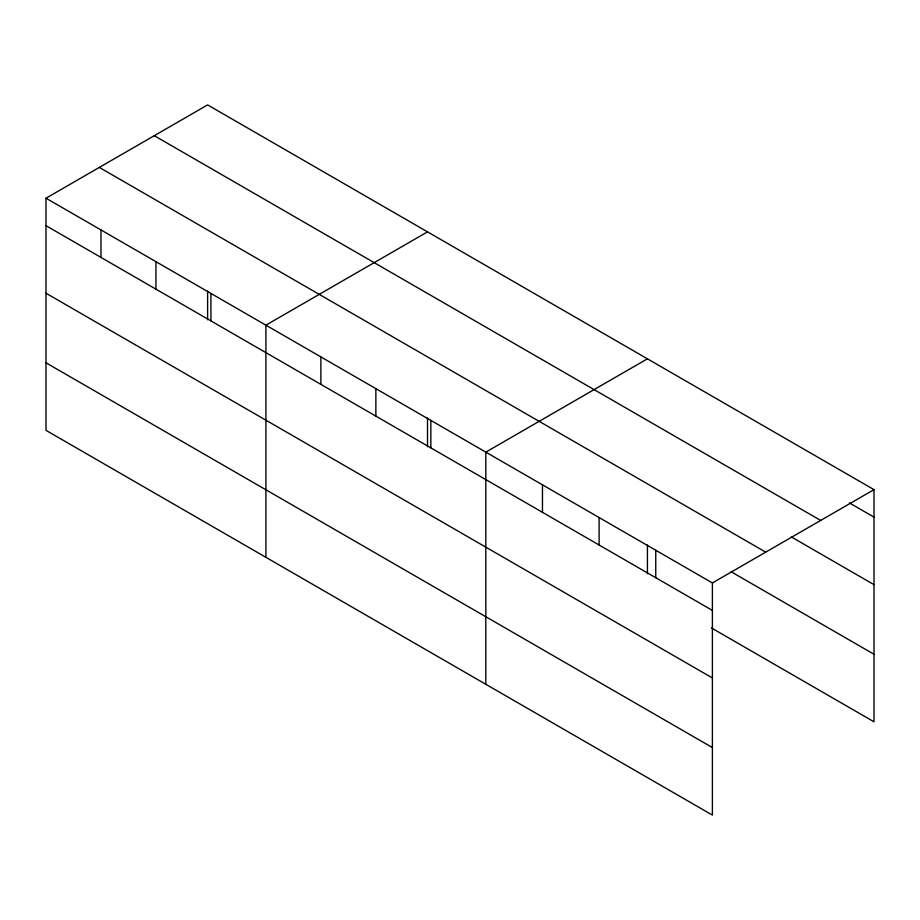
<?xml version="1.0" encoding="UTF-8"?>
<svg xmlns="http://www.w3.org/2000/svg" width="920" height="920" viewBox="0 0 920 920"><rect width="100%" height="100%" fill="white"/><g stroke="black" fill="none" stroke-linecap="round" stroke-linejoin="round"><path stroke-width="1.38" d="M712.39 677.959L712.39 582.947L46 198.202L46 430.364L712.39 815.097L712.39 677.959L46 293.227M711.459 627.957L874 721.797L874 489.635L207.609 104.903L46 198.202M427.512 231.863L265.914 325.162L265.914 557.324M647.427 358.823L485.817 452.134L485.817 684.284M712.39 582.947L874 489.635M849.367 502.895L874 517.12M154.273 135.688L820.674 520.433M791.499 537.027L874 584.66M99.325 167.417L765.727 552.149M731.158 571.78L874 654.258M46 225.676L712.39 610.42M46 362.813L712.39 747.557M655.753 550.24L655.753 577.714M647.427 544.996L647.427 573.746M599.104 517.534L599.104 545.008M542.466 484.828L542.466 512.313M430.847 420.394L430.847 447.867M427.512 418.036L427.512 446.775M375.866 388.642L375.866 416.127M320.884 356.902L320.884 384.387M210.933 293.422L210.933 320.896M207.609 291.065L207.609 319.815M155.952 261.683L155.952 289.156M100.981 229.942L100.981 257.416"/></g></svg>
